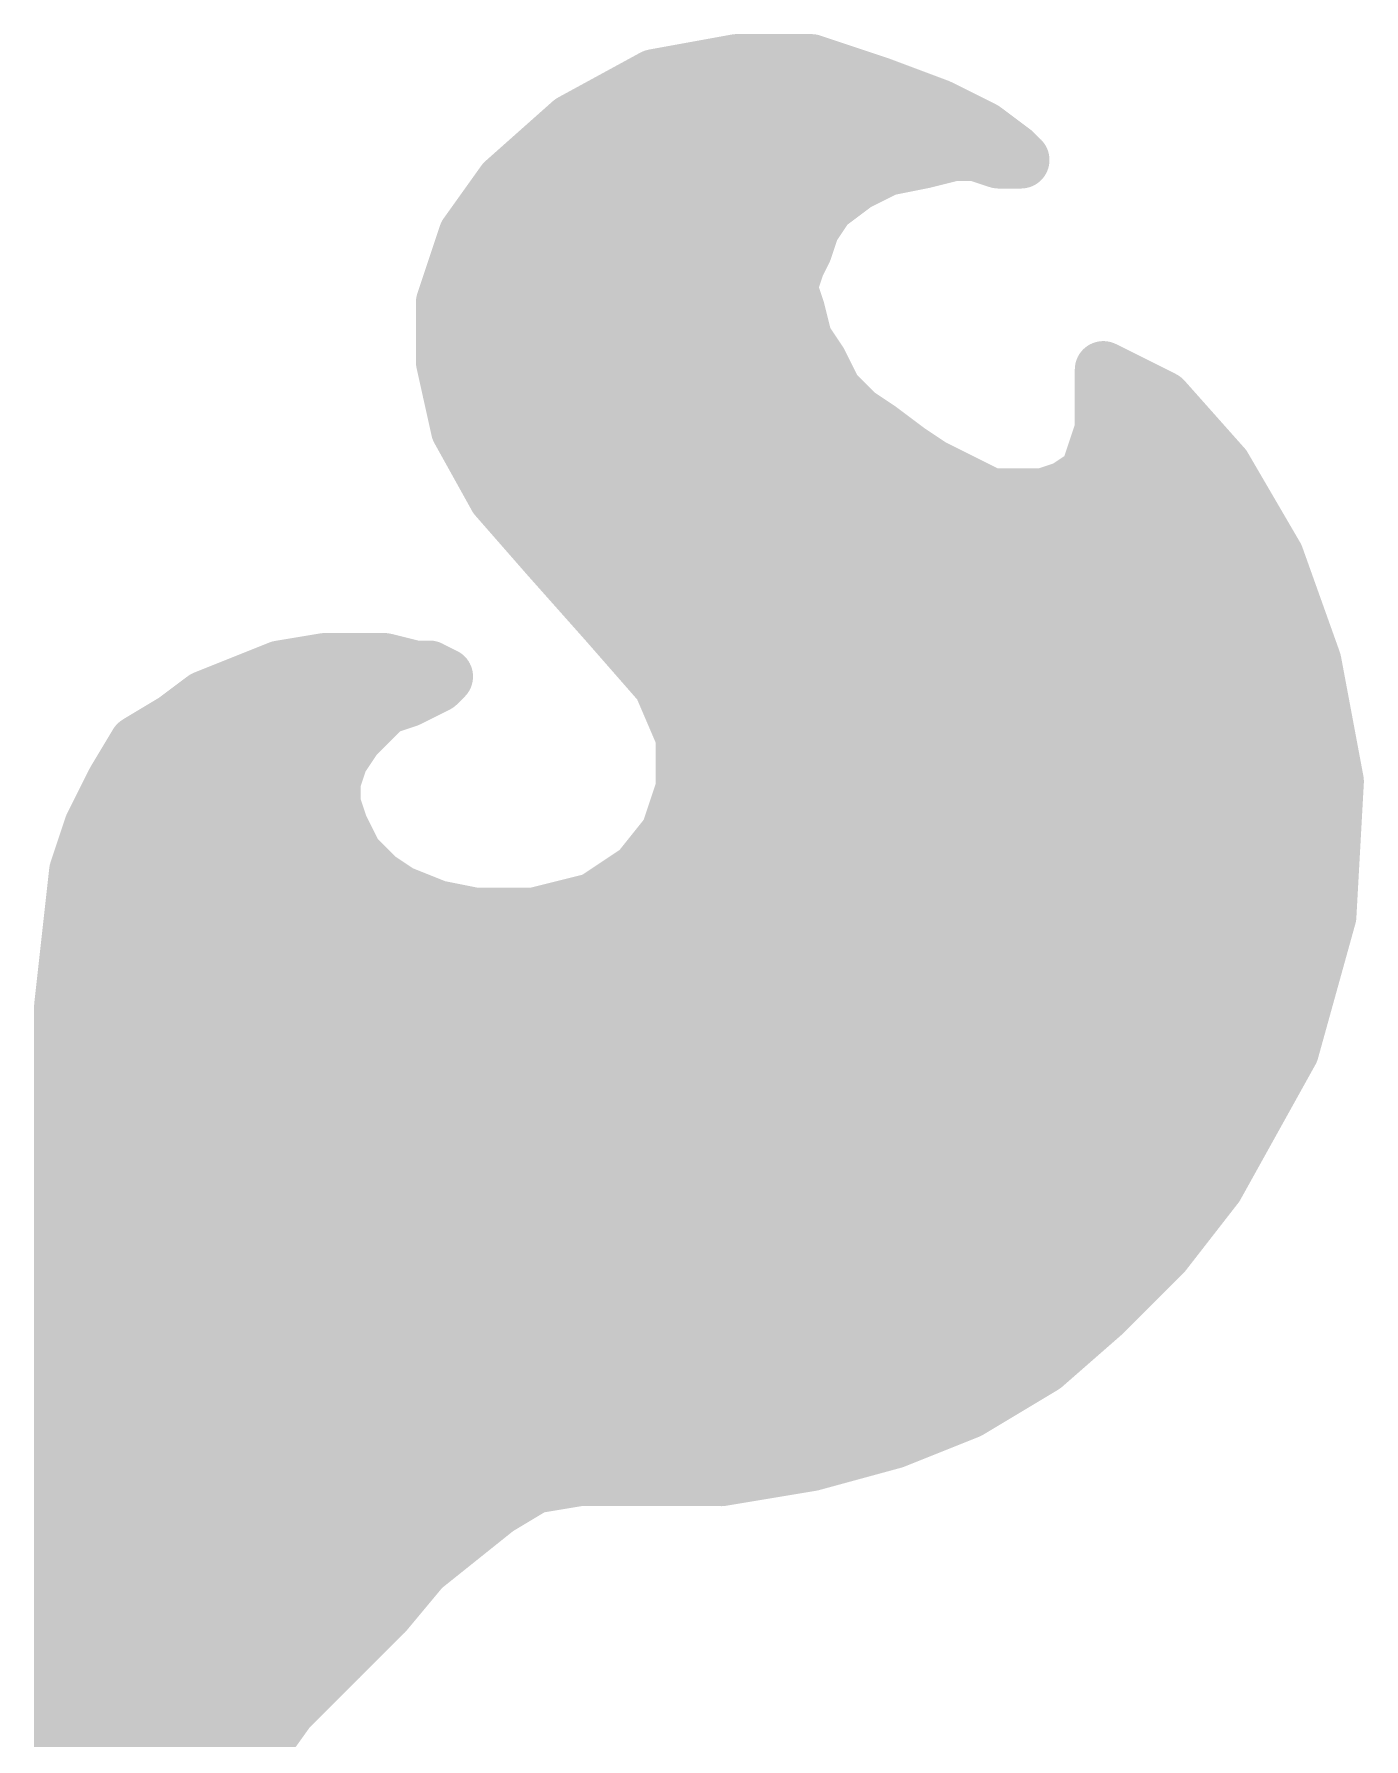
# Model space of a CAD drawing. Extents: x -36 to 72, y -11 to 34.
# Drawn here: x 13.68 to 15.456, y 21.366 to 23.643 of the extents above; entities that cross this region are included whole.
import ezdxf

# ---------------------------------------------------------------- set-up
doc = ezdxf.new("R2010")
doc.units = 0
doc.layers.add('21', color=41, linetype='CONTINUOUS')

msp = doc.modelspace()

# ---------------------------------------------------------------- linework, layer by layer
at = {"layer": '21', "const_width": 0.0762}
for points in [[(14.618, 23.605), (14.508, 23.585)], [(14.718, 23.605), (14.618, 23.605)], [(14.808, 23.575), (14.718, 23.605)], [(14.508, 23.585), (14.398, 23.525)], [(14.888, 23.545), (14.808, 23.575)], [(14.4361, 23.5458), (14.8859, 23.5458)], [(14.948, 23.515), (14.888, 23.545)], [(14.398, 23.525), (14.308, 23.445)], [(14.988, 23.485), (14.948, 23.515)], [(14.868, 23.475), (14.908, 23.485)], [(14.908, 23.485), (14.938, 23.485)], [(14.938, 23.485), (14.968, 23.475)], [(14.998, 23.475), (14.988, 23.485)], [(14.3357, 23.4696), (14.841, 23.4696)], [(14.778, 23.445), (14.818, 23.465)], [(14.818, 23.465), (14.868, 23.475)], [(14.968, 23.475), (14.998, 23.475)], [(14.308, 23.445), (14.258, 23.375)], [(14.738, 23.415), (14.778, 23.445)], [(14.718, 23.385), (14.738, 23.415)], [(14.258, 23.375), (14.228, 23.285)], [(14.2711, 23.3934), (14.7236, 23.3934)], [(14.708, 23.355), (14.718, 23.385)], [(14.698, 23.335), (14.708, 23.355)], [(14.688, 23.305), (14.698, 23.335)], [(14.2387, 23.3172), (14.6921, 23.3172)], [(14.698, 23.275), (14.688, 23.305)], [(14.228, 23.285), (14.228, 23.205)], [(14.708, 23.235), (14.698, 23.275)], [(14.228, 23.241), (14.7065, 23.241)], [(14.728, 23.205), (14.708, 23.235)], [(14.228, 23.205), (14.248, 23.115)], [(14.748, 23.165), (14.728, 23.205)], [(15.108, 23.195), (15.108, 23.115)], [(15.188, 23.155), (15.108, 23.195)], [(14.2369, 23.1648), (14.7482, 23.1648)], [(14.778, 23.135), (14.748, 23.165)], [(15.108, 23.1648), (15.1684, 23.1648)], [(15.268, 23.065), (15.188, 23.155)], [(14.808, 23.115), (14.778, 23.135)], [(14.248, 23.115), (14.298, 23.025)], [(14.848, 23.085), (14.808, 23.115)], [(15.108, 23.115), (15.098, 23.085)], [(14.2627, 23.0886), (14.8432, 23.0886)], [(14.878, 23.065), (14.848, 23.085)], [(15.098, 23.085), (15.088, 23.055)], [(15.0992, 23.0886), (15.247, 23.0886)], [(14.918, 23.045), (14.878, 23.065)], [(15.088, 23.055), (15.058, 23.035)], [(15.338, 22.945), (15.268, 23.065)], [(14.958, 23.025), (14.918, 23.045)], [(15.058, 23.035), (15.028, 23.025)], [(14.298, 23.025), (14.368, 22.945)], [(14.309, 23.0124), (15.2987, 23.0124)], [(15.028, 23.025), (14.958, 23.025)], [(14.368, 22.945), (14.448, 22.855)], [(15.388, 22.805), (15.338, 22.945)], [(14.3758, 22.9362), (15.3411, 22.9362)], [(14.4436, 22.86), (15.3684, 22.86)], [(14.448, 22.855), (14.518, 22.775)], [(14.068, 22.805), (14.008, 22.795)], [(14.148, 22.805), (14.068, 22.805)], [(14.188, 22.795), (14.148, 22.805)], [(15.418, 22.645), (15.388, 22.805)], [(14.008, 22.795), (13.958, 22.775)], [(13.98, 22.7838), (14.2268, 22.7838)], [(14.208, 22.795), (14.188, 22.795)], [(14.228, 22.785), (14.208, 22.795)], [(14.218, 22.775), (14.228, 22.785)], [(14.5103, 22.7838), (15.392, 22.7838)], [(13.958, 22.775), (13.908, 22.755)], [(14.178, 22.755), (14.198, 22.765)], [(14.198, 22.765), (14.218, 22.775)], [(14.518, 22.775), (14.548, 22.705)], [(13.908, 22.755), (13.868, 22.725)], [(14.128, 22.725), (14.148, 22.745)], [(14.148, 22.745), (14.178, 22.755)], [(13.868, 22.725), (13.818, 22.695)], [(14.108, 22.705), (14.128, 22.725)], [(13.818, 22.695), (13.788, 22.645)], [(13.839, 22.7076), (14.1106, 22.7076)], [(14.088, 22.675), (14.108, 22.705)], [(14.5469, 22.7076), (15.4063, 22.7076)], [(14.548, 22.705), (14.548, 22.635)], [(14.078, 22.645), (14.088, 22.675)], [(13.788, 22.645), (13.758, 22.585)], [(14.078, 22.615), (14.078, 22.645)], [(15.408, 22.465), (15.418, 22.645)], [(13.7812, 22.6314), (14.078, 22.6314)], [(14.548, 22.635), (14.528, 22.575)], [(14.5468, 22.6314), (15.4172, 22.6314)], [(14.088, 22.585), (14.078, 22.615)], [(13.758, 22.585), (13.738, 22.525)], [(14.108, 22.545), (14.088, 22.585)], [(14.528, 22.575), (14.488, 22.525)], [(13.7481, 22.5552), (14.1029, 22.5552)], [(14.5122, 22.5552), (15.413, 22.5552)], [(14.138, 22.515), (14.108, 22.545)], [(13.738, 22.525), (13.728, 22.435)], [(14.168, 22.495), (14.138, 22.515)], [(14.488, 22.525), (14.428, 22.485)], [(14.218, 22.475), (14.168, 22.495)], [(14.428, 22.485), (14.348, 22.465)], [(13.7329, 22.479), (14.208, 22.479)], [(14.268, 22.465), (14.218, 22.475)], [(14.348, 22.465), (14.268, 22.465)], [(14.404, 22.479), (15.4088, 22.479)], [(15.358, 22.285), (15.408, 22.465)], [(13.728, 22.435), (13.718, 22.345)], [(13.7244, 22.4028), (15.3907, 22.4028)], [(13.718, 22.345), (13.718, 21.065)], [(13.718, 22.3266), (15.3696, 22.3266)], [(15.258, 22.105), (15.358, 22.285)], [(13.718, 22.2504), (15.3388, 22.2504)], [(13.718, 22.1742), (15.2964, 22.1742)], [(13.718, 22.098), (15.2526, 22.098)], [(15.188, 22.015), (15.258, 22.105)], [(13.718, 22.0218), (15.1933, 22.0218)], [(15.108, 21.935), (15.188, 22.015)], [(13.718, 21.9456), (15.1186, 21.9456)], [(15.028, 21.865), (15.108, 21.935)], [(13.718, 21.8694), (15.033, 21.8694)], [(14.928, 21.805), (15.028, 21.865)], [(14.828, 21.765), (14.928, 21.805)], [(13.718, 21.7932), (14.8985, 21.7932)], [(14.718, 21.735), (14.828, 21.765)], [(14.598, 21.715), (14.718, 21.735)], [(13.718, 21.717), (14.61, 21.717)], [(14.348, 21.705), (14.408, 21.715)], [(14.408, 21.715), (14.598, 21.715)], [(14.298, 21.675), (14.348, 21.705)], [(14.248, 21.635), (14.298, 21.675)], [(13.718, 21.6408), (14.2553, 21.6408)], [(14.198, 21.595), (14.248, 21.635)], [(14.148, 21.535), (14.198, 21.595)], [(13.718, 21.5646), (14.1727, 21.5646)], [(14.088, 21.475), (14.148, 21.535)], [(13.718, 21.4884), (14.1014, 21.4884)], [(14.018, 21.405), (14.088, 21.475)], [(13.718, 21.4122), (14.0252, 21.4122)], [(13.968, 21.335), (14.018, 21.405)], [(13.718, 21.336), (13.9687, 21.336)], [(13.908, 21.275), (13.968, 21.335)]]:
    msp.add_lwpolyline(points, dxfattribs=at)
at = {"layer": '21', "const_width": 0.0381}
for points in [[(14.618, 23.6241, 1), (14.618, 23.586)], [(14.6214, 23.5863, 1), (14.6146, 23.6237)], [(14.724, 23.6231, 1), (14.712, 23.5869)], [(14.718, 23.586, 1), (14.718, 23.6241)], [(14.5046, 23.6037, 1), (14.5114, 23.5663)], [(14.5171, 23.5683, 1), (14.4989, 23.6017)], [(14.8147, 23.5928, 1), (14.8013, 23.5572)], [(14.802, 23.5569, 1), (14.814, 23.5931)], [(14.4361, 23.5648, 1), (14.4361, 23.5267)], [(14.8965, 23.562, 1), (14.8795, 23.528)], [(14.8813, 23.5272, 1), (14.8947, 23.5628)], [(14.8859, 23.5267, 1), (14.8859, 23.5648)], [(14.3889, 23.5417, 1), (14.4071, 23.5083)], [(14.4107, 23.5108, 1), (14.3853, 23.5392)], [(14.9594, 23.5302, 1), (14.9366, 23.4998)], [(14.9395, 23.498, 1), (14.9565, 23.532)], [(14.908, 23.504, 1), (14.908, 23.4659)], [(14.9126, 23.4665, 1), (14.9034, 23.5035)], [(14.944, 23.5031, 1), (14.932, 23.4669)], [(14.938, 23.4659, 1), (14.938, 23.504)], [(15.0015, 23.4985, 1), (14.9745, 23.4715)], [(14.3357, 23.4886, 1), (14.3357, 23.4505)], [(14.8143, 23.4837, 1), (14.8217, 23.4463)], [(14.8265, 23.448, 1), (14.8095, 23.482)], [(14.841, 23.4505, 1), (14.841, 23.4886)], [(14.8634, 23.4935, 1), (14.8726, 23.4565)], [(14.8717, 23.4563, 1), (14.8643, 23.4937)], [(14.968, 23.4941, 1), (14.968, 23.456)], [(14.962, 23.4569, 1), (14.974, 23.4931)], [(14.9766, 23.4698, 1), (14.9994, 23.5002)], [(14.9845, 23.4615, 1), (15.0115, 23.4885)], [(14.998, 23.456, 1), (14.998, 23.4941)], [(14.2953, 23.4592, 1), (14.3207, 23.4308)], [(14.3235, 23.4339, 1), (14.2925, 23.4561)], [(14.7695, 23.462, 1), (14.7865, 23.428)], [(14.7894, 23.4298, 1), (14.7666, 23.4602)], [(14.7266, 23.4302, 1), (14.7494, 23.3998)], [(14.7539, 23.4044, 1), (14.7221, 23.4256)], [(14.2761, 23.369, 1), (14.2399, 23.381)], [(14.2711, 23.4124, 1), (14.2711, 23.3743)], [(14.7021, 23.3956, 1), (14.7339, 23.3744)], [(14.7361, 23.379, 1), (14.6999, 23.391)], [(14.7236, 23.3743, 1), (14.7236, 23.4124)], [(14.2425, 23.3861, 1), (14.2735, 23.3639)], [(14.725, 23.3465, 1), (14.691, 23.3635)], [(14.7161, 23.329, 1), (14.6799, 23.341)], [(14.6899, 23.361, 1), (14.7261, 23.349)], [(14.2387, 23.3362, 1), (14.2387, 23.2981)], [(14.7061, 23.311, 1), (14.6699, 23.299)], [(14.681, 23.3435, 1), (14.715, 23.3265)], [(14.6921, 23.2981, 1), (14.6921, 23.3362)], [(14.2471, 23.285, 1), (14.209, 23.285)], [(14.6699, 23.311, 1), (14.7061, 23.299)], [(14.2099, 23.291, 1), (14.2461, 23.279)], [(14.7165, 23.2796, 1), (14.6795, 23.2704)], [(14.6799, 23.269, 1), (14.7161, 23.281)], [(14.228, 23.26, 1), (14.228, 23.2219)], [(14.7239, 23.2456, 1), (14.6921, 23.2244)], [(14.7065, 23.2219, 1), (14.7065, 23.26)], [(14.6895, 23.2304, 1), (14.7265, 23.2396)], [(14.2466, 23.2091, 1), (14.2094, 23.2009)], [(14.745, 23.2135, 1), (14.711, 23.1965)], [(14.7121, 23.1944, 1), (14.7439, 23.2156)], [(15.1165, 23.212, 1), (15.0995, 23.178)], [(15.1271, 23.195, 1), (15.089, 23.195)], [(14.209, 23.205, 1), (14.2471, 23.205)], [(14.2369, 23.1838, 1), (14.2369, 23.1457)], [(14.7615, 23.1785, 1), (14.7345, 23.1515)], [(14.731, 23.1565, 1), (14.765, 23.1735)], [(14.7482, 23.1457, 1), (14.7482, 23.1838)], [(15.108, 23.1838, 1), (15.108, 23.1457)], [(15.1684, 23.1457, 1), (15.1684, 23.1838)], [(15.2022, 23.1677, 1), (15.1738, 23.1423)], [(15.1795, 23.138, 1), (15.1965, 23.172)], [(14.7886, 23.1509, 1), (14.7674, 23.1191)], [(14.7645, 23.1215, 1), (14.7915, 23.1485)], [(14.2647, 23.1243, 1), (14.2313, 23.1057)], [(14.2294, 23.1109, 1), (14.2666, 23.1191)], [(14.8194, 23.1302, 1), (14.7966, 23.0998)], [(14.7974, 23.0991, 1), (14.8186, 23.1309)], [(15.1261, 23.109, 1), (15.0899, 23.121)], [(14.2627, 23.1076, 1), (14.2627, 23.0695)], [(14.8586, 23.1009, 1), (14.8374, 23.0691)], [(14.8366, 23.0698, 1), (14.8594, 23.1002)], [(14.8432, 23.0695, 1), (14.8432, 23.1076)], [(15.1161, 23.079, 1), (15.0799, 23.091)], [(15.0992, 23.1076, 1), (15.0992, 23.0695)], [(15.089, 23.115, 1), (15.1271, 23.115)], [(15.247, 23.0695, 1), (15.247, 23.1076)], [(14.8865, 23.082, 1), (14.8695, 23.048)], [(14.8674, 23.0491, 1), (14.8886, 23.0809)], [(15.0986, 23.0391, 1), (15.0774, 23.0709)], [(15.0799, 23.091, 1), (15.1161, 23.079)], [(15.2845, 23.0746, 1), (15.2515, 23.0554)], [(15.2538, 23.0523, 1), (15.2822, 23.0777)], [(14.9265, 23.062, 1), (14.9095, 23.028)], [(14.9095, 23.028, 1), (14.9265, 23.062)], [(15.0474, 23.0509, 1), (15.0686, 23.0191)], [(15.064, 23.0169, 1), (15.052, 23.0531)], [(15.0699, 23.061, 1), (15.1061, 23.049)], [(14.3123, 23.0375, 1), (14.2837, 23.0125)], [(14.2813, 23.0157, 1), (14.3147, 23.0343)], [(14.309, 23.0314, 1), (14.309, 22.9933)], [(14.958, 23.0441, 1), (14.958, 23.006)], [(14.9495, 23.008, 1), (14.9665, 23.042)], [(15.022, 23.0431, 1), (15.034, 23.0069)], [(15.028, 23.006, 1), (15.028, 23.0441)], [(15.2987, 22.9933, 1), (15.2987, 23.0314)], [(14.3822, 22.9577, 1), (14.3538, 22.9323)], [(14.3537, 22.9325, 1), (14.3823, 22.9575)], [(15.3559, 22.9514, 1), (15.3201, 22.9386)], [(14.3758, 22.9552, 1), (14.3758, 22.9171)], [(15.3215, 22.9354, 1), (15.3545, 22.9546)], [(15.3411, 22.9171, 1), (15.3411, 22.9552)], [(14.4436, 22.879, 1), (14.4436, 22.8409)], [(14.4623, 22.8675, 1), (14.4337, 22.8425)], [(14.4338, 22.8423, 1), (14.4622, 22.8677)], [(15.3684, 22.8409, 1), (15.3684, 22.879)], [(14.068, 22.824, 1), (14.068, 22.7859)], [(14.0711, 22.7862, 1), (14.0649, 22.8238)], [(14.1526, 22.8235, 1), (14.1434, 22.7865)], [(14.148, 22.7859, 1), (14.148, 22.824)], [(15.4067, 22.8085, 1), (15.3693, 22.8015)], [(13.98, 22.8028, 1), (13.98, 22.7647)], [(14.0049, 22.8138, 1), (14.0111, 22.7762)], [(14.0151, 22.7773, 1), (14.0009, 22.8127)], [(14.188, 22.8141, 1), (14.188, 22.776)], [(14.1834, 22.7765, 1), (14.1926, 22.8135)], [(14.2165, 22.812, 1), (14.1995, 22.778)], [(14.208, 22.776, 1), (14.208, 22.8141)], [(14.2415, 22.7715, 1), (14.2145, 22.7985)], [(14.2195, 22.768, 1), (14.2365, 22.802)], [(14.2268, 22.7647, 1), (14.2268, 22.8028)], [(14.5103, 22.8028, 1), (14.5103, 22.7647)], [(15.3701, 22.7986, 1), (15.4059, 22.8114)], [(15.392, 22.7647, 1), (15.392, 22.8028)], [(13.9509, 22.7927, 1), (13.9651, 22.7573)], [(13.9651, 22.7573, 1), (13.9509, 22.7927)], [(14.1895, 22.782, 1), (14.2065, 22.748)], [(14.2065, 22.748, 1), (14.1895, 22.782)], [(14.2045, 22.7885, 1), (14.2315, 22.7615)], [(14.2265, 22.758, 1), (14.2095, 22.792)], [(14.5355, 22.7825, 1), (14.5005, 22.7675)], [(14.5037, 22.7625, 1), (14.5323, 22.7875)], [(13.9009, 22.7727, 1), (13.9151, 22.7373)], [(13.9194, 22.7398, 1), (13.8966, 22.7702)], [(14.142, 22.7631, 1), (14.154, 22.7269)], [(14.1615, 22.7315, 1), (14.1345, 22.7585)], [(14.1695, 22.772, 1), (14.1865, 22.738)], [(14.184, 22.7369, 1), (14.172, 22.7731)], [(13.8566, 22.7402, 1), (13.8794, 22.7098)], [(13.8778, 22.7087, 1), (13.8582, 22.7413)], [(14.1145, 22.7385, 1), (14.1415, 22.7115)], [(14.1415, 22.7115, 1), (14.1145, 22.7385)], [(13.8082, 22.7113, 1), (13.8278, 22.6787)], [(13.8343, 22.6852, 1), (13.8017, 22.7048)], [(13.839, 22.7266, 1), (13.839, 22.6885)], [(14.0945, 22.7185, 1), (14.1215, 22.6915)], [(14.1239, 22.6944, 1), (14.0921, 22.7156)], [(14.1106, 22.6885, 1), (14.1106, 22.7266)], [(14.5469, 22.7266, 1), (14.5469, 22.6885)], [(14.5671, 22.705, 1), (14.529, 22.705)], [(14.5305, 22.6975, 1), (14.5655, 22.7125)], [(15.4063, 22.6885, 1), (15.4063, 22.7266)], [(14.0721, 22.6856, 1), (14.1039, 22.6644)], [(14.1061, 22.669, 1), (14.0699, 22.681)], [(13.805, 22.6365, 1), (13.771, 22.6535)], [(14.0971, 22.645, 1), (14.059, 22.645)], [(15.437, 22.6439, 1), (15.399, 22.6461)], [(13.7812, 22.6505, 1), (13.7812, 22.6124)], [(13.7717, 22.6548, 1), (13.8043, 22.6352)], [(14.0599, 22.651, 1), (14.0961, 22.639)], [(14.078, 22.6124, 1), (14.078, 22.6505)], [(14.5468, 22.6505, 1), (14.5468, 22.6124)], [(14.5661, 22.629, 1), (14.5299, 22.641)], [(15.3993, 22.6415, 1), (15.4367, 22.6485)], [(15.4172, 22.6124, 1), (15.4172, 22.6505)], [(14.0961, 22.621, 1), (14.0599, 22.609)], [(14.529, 22.635, 1), (14.5671, 22.635)], [(13.741, 22.5935, 1), (13.775, 22.5765)], [(13.7761, 22.579, 1), (13.7399, 22.591)], [(14.059, 22.615, 1), (14.0971, 22.615)], [(14.105, 22.5935, 1), (14.071, 22.5765)], [(14.5429, 22.5631, 1), (14.5131, 22.5869)], [(13.7481, 22.5743, 1), (13.7481, 22.5362)], [(14.0699, 22.579, 1), (14.1061, 22.591)], [(14.1029, 22.5362, 1), (14.1029, 22.5743)], [(14.5122, 22.5743, 1), (14.5122, 22.5362)], [(14.5099, 22.581, 1), (14.5461, 22.569)], [(15.413, 22.5362, 1), (15.413, 22.5743)], [(14.1215, 22.5585, 1), (14.0945, 22.5315)], [(14.091, 22.5365, 1), (14.125, 22.5535)], [(13.7199, 22.531, 1), (13.7561, 22.519)], [(13.7569, 22.5229, 1), (13.7191, 22.5271)], [(14.1486, 22.5309, 1), (14.1274, 22.4991)], [(14.1245, 22.5015, 1), (14.1515, 22.5285)], [(14.4731, 22.5369, 1), (14.5029, 22.5131)], [(14.4986, 22.5091, 1), (14.4774, 22.5409)], [(14.1751, 22.5127, 1), (14.1609, 22.4773)], [(14.1574, 22.4791, 1), (14.1786, 22.5109)], [(14.4326, 22.4665, 1), (14.4234, 22.5035)], [(13.7329, 22.4981, 1), (13.7329, 22.46)], [(14.2217, 22.4937, 1), (14.2143, 22.4563)], [(14.208, 22.46, 1), (14.208, 22.4981)], [(14.2109, 22.4573, 1), (14.2251, 22.4927)], [(14.268, 22.484, 1), (14.268, 22.4459)], [(14.2643, 22.4463, 1), (14.2717, 22.4837)], [(14.3434, 22.4835, 1), (14.3526, 22.4465)], [(14.348, 22.4459, 1), (14.348, 22.484)], [(14.404, 22.4981, 1), (14.404, 22.46)], [(14.4174, 22.5009, 1), (14.4386, 22.4691)], [(15.4264, 22.4599, 1), (15.3896, 22.4701)], [(15.4088, 22.46, 1), (15.4088, 22.4981)], [(15.389, 22.4661, 1), (15.427, 22.4639)], [(13.7091, 22.4371, 1), (13.7469, 22.4329)], [(13.7469, 22.4329, 1), (13.7091, 22.4371)], [(13.7244, 22.4219, 1), (13.7244, 22.3838)], [(15.3907, 22.3838, 1), (15.3907, 22.4219)], [(13.737, 22.345, 1), (13.6989, 22.345)], [(13.6991, 22.3471, 1), (13.7369, 22.3429)], [(13.718, 22.3457, 1), (13.718, 22.3076)], [(15.3696, 22.3076, 1), (15.3696, 22.3457)], [(15.3747, 22.2757, 1), (15.3413, 22.2943)], [(15.3396, 22.2901, 1), (15.3764, 22.2799)], [(13.718, 22.2695, 1), (13.718, 22.2314)], [(15.3388, 22.2314, 1), (15.3388, 22.2695)], [(13.718, 22.1933, 1), (13.718, 22.1552)], [(15.2964, 22.1552, 1), (15.2964, 22.1933)], [(13.718, 22.1171, 1), (13.718, 22.079)], [(15.273, 22.0933, 1), (15.243, 22.1167)], [(15.2526, 22.079, 1), (15.2526, 22.1171)], [(15.2413, 22.1143, 1), (15.2747, 22.0957)], [(13.718, 22.0409, 1), (13.718, 22.0028)], [(15.173, 22.0267, 1), (15.203, 22.0033)], [(15.2015, 22.0015, 1), (15.1745, 22.0285)], [(15.1933, 22.0028, 1), (15.1933, 22.0409)], [(13.718, 21.9647, 1), (13.718, 21.9266)], [(15.1186, 21.9266, 1), (15.1186, 21.9647)], [(15.0945, 21.9485, 1), (15.1215, 21.9215)], [(15.1205, 21.9207, 1), (15.0955, 21.9493)], [(13.718, 21.8885, 1), (13.718, 21.8504)], [(15.033, 21.8504, 1), (15.033, 21.8885)], [(15.0155, 21.8793, 1), (15.0405, 21.8507)], [(15.0378, 21.8487, 1), (15.0182, 21.8813)], [(14.9182, 21.8213, 1), (14.9378, 21.7887)], [(14.9351, 21.7873, 1), (14.9209, 21.8227)], [(13.718, 21.8123, 1), (13.718, 21.7742)], [(14.8985, 21.7742, 1), (14.8985, 21.8123)], [(14.8209, 21.7827, 1), (14.8351, 21.7473)], [(14.833, 21.7466, 1), (14.823, 21.7834)], [(14.713, 21.7534, 1), (14.723, 21.7166)], [(14.7211, 21.7162, 1), (14.7149, 21.7538)], [(13.718, 21.7361, 1), (13.718, 21.698)], [(14.408, 21.734, 1), (14.408, 21.6959)], [(14.4111, 21.6962, 1), (14.4049, 21.7338)], [(14.5949, 21.7338, 1), (14.6011, 21.6962)], [(14.598, 21.6959, 1), (14.598, 21.734)], [(14.61, 21.698, 1), (14.61, 21.7361)], [(14.3449, 21.7238, 1), (14.3511, 21.6862)], [(14.3578, 21.6887, 1), (14.3382, 21.7213)], [(14.2882, 21.6913, 1), (14.3078, 21.6587)], [(14.3099, 21.6601, 1), (14.2861, 21.6899)], [(13.718, 21.6599, 1), (13.718, 21.6218)], [(14.2553, 21.6218, 1), (14.2553, 21.6599)], [(14.2361, 21.6499, 1), (14.2599, 21.6201)], [(14.2599, 21.6201, 1), (14.2361, 21.6499)], [(14.2126, 21.5828, 1), (14.1834, 21.6072)], [(14.1861, 21.6099, 1), (14.2099, 21.5801)], [(13.718, 21.5837, 1), (13.718, 21.5456)], [(14.1727, 21.5456, 1), (14.1727, 21.5837)], [(14.1334, 21.5472, 1), (14.1626, 21.5228)], [(14.1615, 21.5215, 1), (14.1345, 21.5485)], [(13.718, 21.5075, 1), (13.718, 21.4694)], [(14.1014, 21.4694, 1), (14.1014, 21.5075)], [(14.0745, 21.4885, 1), (14.1015, 21.4615)], [(14.1015, 21.4615, 1), (14.0745, 21.4885)], [(13.718, 21.4313, 1), (13.718, 21.3932)], [(14.0045, 21.4185, 1), (14.0315, 21.3915)], [(14.0335, 21.3939, 1), (14.0025, 21.4161)], [(14.0252, 21.3932, 1), (14.0252, 21.4313)], [(13.718, 21.3551, 1), (13.718, 21.317)], [(13.9815, 21.3215, 1), (13.9545, 21.3485)], [(13.9687, 21.317, 1), (13.9687, 21.3551)]]:
    msp.add_lwpolyline(points, format="xyb", dxfattribs=at)

doc.saveas('drawing.dxf')
